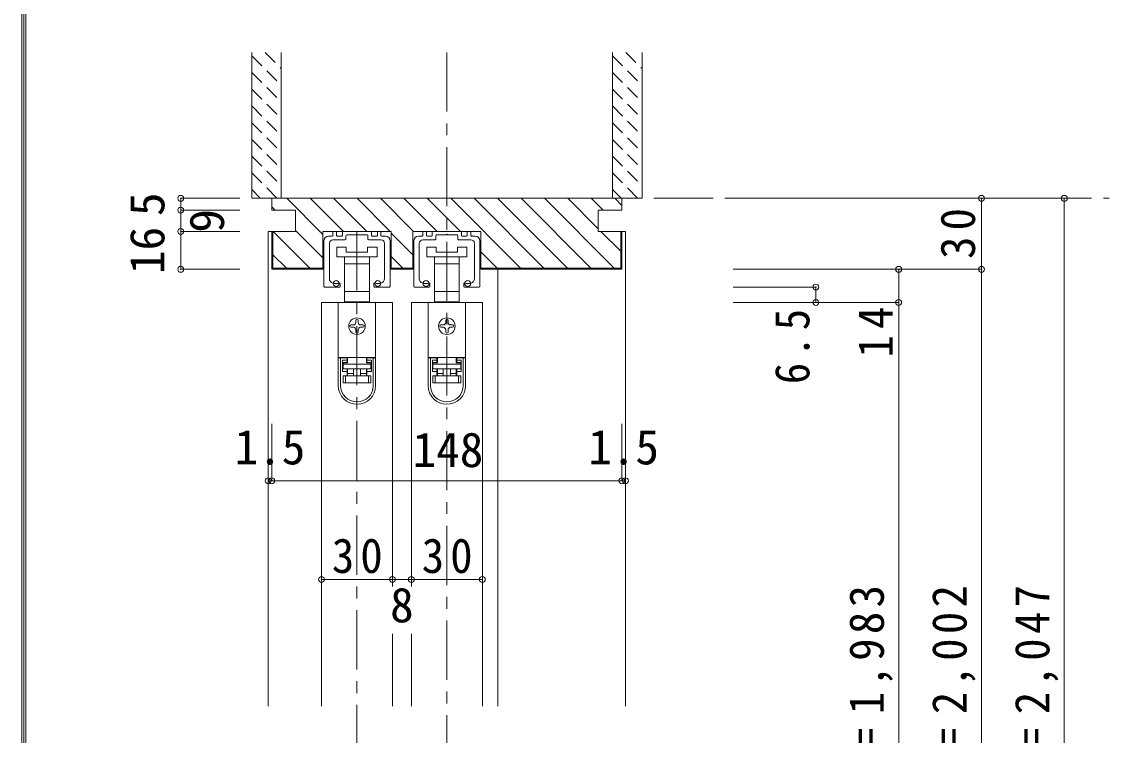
# Model space of a CAD drawing. Units: millimetres, scale not verified. Extents: x -957 to 993, y -689 to 708.
# Drawn here: x -957.2 to -497.5, y -220.4 to 81 of the extents above; entities that cross this region are included whole.
import ezdxf
from ezdxf.enums import TextEntityAlignment as Align

# ---------------------------------------------------------------- set-up
doc = ezdxf.new("R2010")
doc.units = ezdxf.units.MM
doc.header["$LTSCALE"] = 5
doc.header["$PDMODE"] = 32
doc.header["$PDSIZE"] = 2.5
doc.linetypes.add('CHAIN1', pattern=[8, 5, -1, 1, -1])
doc.linetypes.add('DASHED1', pattern=[1.8, 1.2, -0.6])
doc.layers.add('0-B_寸法', color=7, linetype='Continuous', lineweight=9)
doc.layers.add('F-1_枠', color=6, linetype='Continuous', lineweight=9)
doc.layers.add('F-0_補助線', color=7, linetype='Continuous')
doc.styles.add('ＭＳ ゴシック', font='')
doc.styles.get('ＭＳ ゴシック').set_extended_font_data('MS Gothic')

# ---------------------------------------------------------------- blocks, each defined once
blk = doc.blocks.new('01')
at = {"layer": '0-B_寸法'}
for p, q in [((-12, 5.72), (-10.45, 5.72)), ((-10.15, 6.02), (-10.15, 7.42)), ((-8.95, 7.72), (-9.85, 7.72)), ((-8.65, 6.02), (-8.65, 7.42)), ((-6.45, 5.72), (-8.35, 5.72)), ((-6.15, 7.42), (-6.15, 6.02)), ((-5.85, 7.72), (5.85, 7.72)), ((-4.65, 4.52), (-4.65, 5.92)), ((-4.35, 6.22), (-0.3, 6.22)), ((0, 6.52), (-0.3, 6.22)), ((0, 6.52), (0.3, 6.22)), ((4.35, 6.22), (0.3, 6.22)), ((4.65, 4.52), (4.65, 5.92)), ((6.15, 7.42), (6.15, 6.02)), ((6.45, 5.72), (8.35, 5.72)), ((8.65, 6.02), (8.65, 7.42)), ((8.95, 7.72), (9.85, 7.72)), ((10.15, 6.02), (10.15, 7.42)), ((12, 5.72), (10.45, 5.72)), ((-14, 3.72), (-14, -15.48)), ((-11.65, 2.72), (-11.65, -12.157)), ((-10.15, 4.22), (-4.95, 4.22)), ((10.15, 4.22), (4.95, 4.22)), ((11.65, 2.72), (11.65, -12.157)), ((14, 3.72), (14, -15.48)), ((-13.7, -15.78), (-7.45, -15.78)), ((-7.15, -15.48), (-7.15, -14.405)), ((7.15, -15.48), (7.15, -14.405)), ((13.7, -15.78), (7.45, -15.78))]:
    blk.add_line(p, q, dxfattribs=at)
for centre, radius, start, end in [((-12, 3.72), 2, 90, 180), ((-10.45, 6.02), 0.3, 270, 0), ((-9.85, 7.42), 0.3, 90, 180), ((-8.95, 7.42), 0.3, 0, 90), ((-8.35, 6.02), 0.3, 180, 270), ((-6.45, 6.02), 0.3, 270, 0), ((-5.85, 7.42), 0.3, 90, 180), ((-4.35, 5.92), 0.3, 90, 180), ((4.35, 5.92), 0.3, 0, 90), ((5.85, 7.42), 0.3, 0, 90), ((6.45, 6.02), 0.3, 180, 270), ((8.35, 6.02), 0.3, 270, 0), ((8.95, 7.42), 0.3, 90, 180), ((9.85, 7.42), 0.3, 0, 90), ((10.45, 6.02), 0.3, 180, 270), ((12, 3.72), 2, 0, 90), ((-10.15, 2.72), 1.5, 90, 180), ((-4.95, 4.52), 0.3, 270, 0), ((4.95, 4.52), 0.3, 180, 270), ((10.15, 2.72), 1.5, 0, 90), ((-9.65, -12.157), 2, 180, 253.54075), ((9.65, -12.157), 2, 286.45925, 0), ((-13.7, -15.48), 0.3, 180, 270), ((-8.8, -9.28), 5, 253.54075, 284.75682), ((-7.45, -14.405), 0.3, 0, 104.75682), ((-7.45, -15.48), 0.3, 270, 0), ((7.45, -14.405), 0.3, 75.24318, 180), ((7.45, -15.48), 0.3, 180, 270), ((8.8, -9.28), 5, 255.24318, 286.45925), ((13.7, -15.48), 0.3, 270, 0)]:
    blk.add_arc(centre, radius, start, end, dxfattribs=at)
for p in [(-8.8, -14.28), (8.8, -14.28)]:
    blk.add_point(p, dxfattribs=at)

msp = doc.modelspace()

# ---------------------------------------------------------------- linework, layer by layer
at = {"layer": '0-B_寸法'}
for p, q in [((-860.015, 68.058), (-860.015, 6.407)), ((-847.515, 68.058), (-847.515, 6.407)), ((-707.515, 68.058), (-707.515, 6.407)), ((-860.015, 6.407), (-847.515, 6.407)), ((-853.015, 6.407), (-854.515, 6.407)), ((-851.515, 6.407), (-703.515, 6.407)), ((-851.515, 1.407), (-851.515, 6.407)), ((-846.015, 6.407), (-830.015, 6.407)), ((-829.914, -8.848), (-845.169, 6.407)), ((-821.269, -7.593), (-835.269, 6.407)), ((-811.37, -7.593), (-825.37, 6.407)), ((-801.47, -7.593), (-815.47, 6.407)), ((-791.571, -7.593), (-805.571, 6.407)), ((-781.671, -7.593), (-795.671, 6.407)), ((-771.772, -7.593), (-785.772, 6.407)), ((-746.372, -23.093), (-775.872, 6.407)), ((-736.473, -23.093), (-765.973, 6.407)), ((-726.574, -23.093), (-756.074, 6.407)), ((-716.674, -23.093), (-746.174, 6.407)), ((-706.775, -23.093), (-736.275, 6.407)), ((-713.515, -6.453), (-726.375, 6.407)), ((-725.015, 6.407), (-709.015, 6.407)), ((-711.476, 1.407), (-716.476, 6.407)), ((-703.515, 3.346), (-706.576, 6.407)), ((-703.515, 6.407), (-703.515, 1.407)), ((-516.515, 6.407), (-656.515, 6.407)), ((-551.515, -428.593), (-551.515, 6.407)), ((-516.515, 6.407), (-516.515, -443.593)), ((-850.068, 1.407), (-851.515, 2.853)), ((-851.515, 1.407), (-841.515, 1.407)), ((-841.515, 1.407), (-841.515, -7.593)), ((-713.515, 1.407), (-713.515, -7.593)), ((-703.515, 1.407), (-713.515, 1.407)), ((-841.515, -7.593), (-853.015, -7.593)), ((-853.015, -208.094), (-853.015, -7.593)), ((-851.515, -7.593), (-851.515, -23.593)), ((-851.015, -7.593), (-851.015, -23.093)), ((-835.468, -23.093), (-850.968, -7.593)), ((-829.915, -18.747), (-841.515, -7.147)), ((-829.915, -7.593), (-801.115, -7.593)), ((-829.915, -23.593), (-829.915, -7.593)), ((-801.115, -23.593), (-801.115, -7.593)), ((-791.915, -17.462), (-801.115, -8.262)), ((-791.915, -7.593), (-763.115, -7.593)), ((-791.915, -23.593), (-791.915, -7.593)), ((-763.115, -23.593), (-763.115, -7.593)), ((-713.515, -7.593), (-702.015, -7.593)), ((-704.015, -15.953), (-712.375, -7.593)), ((-704.015, -7.593), (-704.015, -23.093)), ((-703.515, -7.593), (-703.515, -23.593)), ((-702.015, -208.094), (-702.015, -7.593)), ((-845.367, -23.093), (-851.015, -17.446)), ((-824.015, -18.293), (-824.015, -14.293)), ((-824.015, -14.293), (-820.015, -14.293)), ((-815.515, -18.293), (-824.015, -18.293)), ((-820.765, -21.293), (-820.765, -18.293)), ((-820.015, -14.293), (-820.015, -16.293)), ((-820.015, -16.293), (-811.015, -16.293)), ((-807.015, -18.293), (-815.515, -18.293)), ((-811.015, -14.293), (-807.015, -14.293)), ((-811.015, -16.293), (-811.015, -14.293)), ((-810.265, -18.293), (-810.265, -21.293)), ((-807.015, -14.293), (-807.015, -18.293)), ((-796.183, -23.093), (-801.115, -18.162)), ((-786.015, -18.293), (-786.015, -14.293)), ((-786.015, -14.293), (-782.015, -14.293)), ((-777.515, -18.293), (-786.015, -18.293)), ((-782.765, -21.293), (-782.765, -18.293)), ((-782.015, -14.293), (-782.015, -16.293)), ((-782.015, -16.293), (-773.015, -16.293)), ((-769.015, -18.293), (-777.515, -18.293)), ((-773.015, -14.293), (-769.015, -14.293)), ((-773.015, -16.293), (-773.015, -14.293)), ((-772.265, -18.293), (-772.265, -21.293)), ((-769.015, -14.293), (-769.015, -18.293)), ((-756.272, -23.093), (-763.114, -16.251)), ((-815.515, -21.293), (-820.765, -21.293)), ((-820.765, -32.893), (-820.765, -21.293)), ((-810.265, -21.293), (-815.515, -21.293)), ((-810.265, -21.293), (-810.265, -32.893)), ((-777.515, -21.293), (-782.765, -21.293)), ((-782.765, -32.893), (-782.765, -21.293)), ((-772.265, -21.293), (-777.515, -21.293)), ((-772.265, -21.293), (-772.265, -32.893)), ((-851.515, -23.593), (-829.915, -23.593)), ((-851.015, -23.093), (-829.915, -23.093)), ((-801.115, -23.093), (-791.915, -23.093)), ((-801.115, -23.593), (-791.915, -23.593)), ((-704.015, -23.093), (-763.115, -23.093)), ((-703.515, -23.593), (-763.115, -23.593)), ((-756.015, -208.094), (-756.015, -23.593)), ((-551.515, -23.593), (-656.515, -23.593)), ((-621.515, -31.093), (-656.515, -31.093)), ((-621.515, -31.093), (-621.515, -37.593)), ((-820.765, -37.293), (-820.765, -32.893)), ((-820.765, -32.893), (-815.515, -32.893)), ((-815.515, -32.893), (-810.265, -32.893)), ((-810.265, -32.893), (-810.265, -37.293)), ((-782.765, -37.293), (-782.765, -32.893)), ((-782.765, -32.893), (-777.515, -32.893)), ((-777.515, -32.893), (-772.265, -32.893)), ((-772.265, -32.893), (-772.265, -37.293)), ((-830.515, -37.593), (-830.515, -208.094)), ((-830.515, -37.593), (-800.515, -37.593)), ((-823.415, -37.593), (-823.415, -60.893)), ((-823.415, -37.593), (-807.615, -37.593)), ((-819.515, -37.293), (-820.765, -37.293)), ((-819.515, -37.593), (-819.515, -37.293)), ((-810.265, -37.293), (-811.515, -37.293)), ((-807.615, -37.593), (-807.615, -60.893)), ((-800.515, -37.593), (-800.515, -157.594)), ((-792.515, -37.593), (-792.515, -157.594)), ((-792.515, -37.593), (-762.515, -37.593)), ((-785.415, -37.593), (-785.415, -60.893)), ((-785.415, -37.593), (-769.615, -37.593)), ((-781.515, -37.293), (-782.765, -37.293)), ((-781.515, -37.593), (-781.515, -37.293)), ((-772.265, -37.293), (-773.515, -37.293)), ((-769.615, -37.593), (-769.615, -60.893)), ((-762.515, -37.593), (-762.515, -208.094)), ((-586.515, -37.593), (-656.515, -37.593)), ((-816.015, -46.093), (-816.015, -45.093)), ((-815.015, -45.093), (-815.015, -46.093)), ((-778.015, -46.093), (-778.015, -45.093)), ((-777.015, -45.093), (-777.015, -46.093)), ((-818.015, -47.093), (-817.015, -47.093)), ((-817.015, -48.093), (-818.015, -48.093)), ((-816.015, -50.093), (-816.015, -49.093)), ((-815.015, -49.093), (-815.015, -50.093)), ((-814.015, -47.093), (-813.015, -47.093)), ((-813.015, -48.093), (-814.015, -48.093)), ((-780.015, -47.093), (-779.015, -47.093)), ((-779.015, -48.093), (-780.015, -48.093)), ((-778.015, -50.093), (-778.015, -49.093)), ((-777.015, -49.093), (-777.015, -50.093)), ((-776.015, -47.093), (-775.015, -47.093)), ((-775.015, -48.093), (-776.015, -48.093)), ((-823.415, -60.893), (-823.415, -60.993)), ((-823.415, -60.893), (-807.615, -60.893)), ((-823.415, -72.693), (-823.415, -60.993)), ((-822.415, -60.993), (-819.715, -60.993)), ((-821.615, -66.693), (-821.615, -61.993)), ((-819.715, -61.993), (-821.615, -61.993)), ((-821.415, -63.093), (-819.515, -63.093)), ((-821.415, -63.593), (-821.415, -63.093)), ((-820.415, -60.893), (-820.415, -60.993)), ((-819.715, -61.993), (-819.715, -60.993)), ((-819.515, -60.893), (-819.515, -63.093)), ((-811.515, -63.093), (-811.515, -60.893)), ((-811.515, -63.093), (-809.615, -63.093)), ((-811.315, -60.993), (-811.315, -61.993)), ((-811.315, -60.993), (-808.615, -60.993)), ((-809.415, -61.993), (-811.315, -61.993)), ((-811.315, -61.993), (-811.315, -62.993)), ((-811.315, -62.993), (-809.415, -62.993)), ((-810.615, -60.993), (-810.615, -60.893)), ((-809.615, -63.093), (-809.615, -63.593)), ((-809.415, -61.993), (-809.415, -66.693)), ((-808.615, -72.693), (-808.615, -60.993)), ((-808.615, -60.993), (-807.615, -60.993)), ((-807.615, -60.893), (-807.615, -60.993)), ((-807.615, -60.993), (-807.615, -72.693)), ((-785.415, -60.893), (-785.415, -60.993)), ((-785.415, -60.893), (-769.615, -60.893)), ((-785.415, -72.693), (-785.415, -60.993)), ((-784.415, -60.993), (-781.715, -60.993)), ((-783.615, -66.693), (-783.615, -61.993)), ((-781.715, -61.993), (-783.615, -61.993)), ((-783.415, -63.093), (-781.515, -63.093)), ((-783.415, -63.593), (-783.415, -63.093)), ((-782.415, -60.893), (-782.415, -60.993)), ((-781.715, -61.993), (-781.715, -60.993)), ((-781.515, -60.893), (-781.515, -63.093)), ((-773.515, -63.093), (-773.515, -60.893)), ((-773.515, -63.093), (-771.615, -63.093)), ((-773.315, -60.993), (-773.315, -61.993)), ((-773.315, -60.993), (-770.615, -60.993)), ((-771.415, -61.993), (-773.315, -61.993)), ((-773.315, -61.993), (-773.315, -62.993)), ((-773.315, -62.993), (-771.415, -62.993)), ((-772.615, -60.993), (-772.615, -60.893)), ((-771.615, -63.093), (-771.615, -63.593)), ((-771.415, -61.993), (-771.415, -66.693)), ((-770.615, -72.693), (-770.615, -60.993)), ((-770.615, -60.993), (-769.615, -60.993)), ((-769.615, -60.893), (-769.615, -60.993)), ((-769.615, -60.993), (-769.615, -72.693)), ((-819.715, -65.693), (-821.615, -65.693)), ((-821.615, -66.693), (-819.715, -66.693)), ((-821.415, -68.593), (-821.415, -71.593)), ((-820.415, -68.593), (-821.415, -68.593)), ((-820.415, -71.593), (-820.415, -68.593)), ((-810.615, -68.593), (-820.415, -68.593)), ((-819.715, -66.693), (-819.715, -65.693)), ((-819.715, -68.593), (-819.715, -66.693)), ((-819.515, -65.593), (-819.515, -67.593)), ((-817.015, -65.593), (-817.015, -68.593)), ((-814.015, -65.593), (-814.015, -68.593)), ((-811.515, -67.593), (-814.015, -67.593)), ((-811.515, -67.593), (-811.515, -65.593)), ((-811.515, -68.593), (-811.515, -67.593)), ((-811.315, -66.693), (-809.415, -66.693)), ((-811.315, -66.693), (-811.315, -68.593)), ((-810.615, -68.593), (-810.615, -71.593)), ((-809.615, -68.593), (-810.615, -68.593)), ((-809.615, -71.593), (-809.615, -68.593)), ((-781.715, -65.693), (-783.615, -65.693)), ((-783.615, -66.693), (-781.715, -66.693)), ((-783.415, -68.593), (-783.415, -71.593)), ((-782.415, -68.593), (-783.415, -68.593)), ((-782.415, -71.593), (-782.415, -68.593)), ((-772.615, -68.593), (-782.415, -68.593)), ((-781.715, -66.693), (-781.715, -65.693)), ((-781.715, -68.593), (-781.715, -66.693)), ((-781.515, -65.593), (-781.515, -67.593)), ((-779.015, -65.593), (-779.015, -68.593)), ((-776.015, -65.593), (-776.015, -68.593)), ((-773.515, -67.593), (-776.015, -67.593)), ((-773.515, -67.593), (-773.515, -65.593)), ((-773.515, -68.593), (-773.515, -67.593)), ((-773.315, -66.693), (-771.415, -66.693)), ((-773.315, -66.693), (-773.315, -68.593)), ((-772.615, -68.593), (-772.615, -71.593)), ((-771.615, -68.593), (-772.615, -68.593)), ((-771.615, -71.593), (-771.615, -68.593)), ((-821.415, -71.593), (-820.415, -71.593)), ((-820.415, -71.593), (-810.615, -71.593)), ((-810.615, -71.593), (-809.615, -71.593)), ((-783.415, -71.593), (-782.415, -71.593)), ((-782.415, -71.593), (-772.615, -71.593)), ((-772.615, -71.593), (-771.615, -71.593)), ((-851.515, -112.898), (-851.515, -88.839)), ((-703.515, -112.898), (-703.515, -88.839)), ((-703.515, -112.898), (-703.515, -88.839)), ((-703.515, -112.898), (-851.515, -112.898)), ((-800.515, -154.594), (-830.515, -154.594)), ((-792.515, -154.594), (-800.515, -154.594)), ((-762.515, -154.594), (-792.515, -154.594)), ((-800.515, -177.594), (-800.515, -208.094)), ((-792.515, -177.594), (-792.515, -208.094))]:
    msp.add_line(p, q, dxfattribs=at)
at = {"layer": '0-B_寸法', "linetype": 'DASHED1'}
for p, q in [((-860.015, 66.624), (-847.515, 54.124)), ((-854.377, 68.058), (-847.515, 61.195)), ((-707.515, 66.624), (-695.015, 54.124)), ((-701.877, 68.058), (-695.015, 61.195)), ((-860.015, 59.553), (-847.515, 47.053)), ((-707.515, 59.553), (-695.015, 47.053)), ((-860.015, 52.482), (-847.515, 39.982)), ((-707.515, 52.482), (-695.015, 39.982)), ((-860.015, 45.411), (-847.515, 32.911)), ((-707.515, 45.411), (-695.015, 32.911)), ((-860.015, 38.34), (-847.515, 25.84)), ((-707.515, 38.34), (-695.015, 25.84)), ((-860.015, 31.269), (-847.515, 18.769)), ((-707.515, 31.269), (-695.015, 18.769)), ((-860.015, 24.198), (-847.515, 11.698)), ((-707.515, 24.198), (-695.015, 11.698)), ((-860.015, 17.127), (-849.295, 6.407)), ((-707.515, 17.127), (-696.795, 6.407)), ((-860.015, 10.056), (-856.366, 6.407)), ((-707.515, 10.056), (-703.866, 6.407))]:
    msp.add_line(p, q, dxfattribs=at)
at = {"layer": '0-B_寸法', "linetype": 'CHAIN1'}
for p, q in [((-777.515, 68.058), (-777.515, -453.593)), ((-890.015, 6.407), (-497.515, 6.407)), ((-815.515, -7.593), (-815.515, -443.594))]:
    msp.add_line(p, q, dxfattribs=at)
at = {"layer": '0-B_寸法', "color": 4}
for p, q in [((-890.015, 6.407), (-890.015, 1.407)), ((-890.015, 6.407), (-865.015, 6.407)), ((-890.015, 1.407), (-865.015, 1.407)), ((-890.015, 1.407), (-890.015, -7.593)), ((-890.015, -7.593), (-865.015, -7.593)), ((-890.015, -7.593), (-890.015, -23.593)), ((-890.015, -23.593), (-865.015, -23.593)), ((-853.015, -112.898), (-853.015, -88.839)), ((-851.515, -112.898), (-851.515, -88.839)), ((-703.515, -112.898), (-703.515, -88.839)), ((-702.015, -112.898), (-702.015, -88.839)), ((-853.015, -112.898), (-851.515, -112.898)), ((-703.515, -112.898), (-702.015, -112.898))]:
    msp.add_line(p, q, dxfattribs=at)
at = {"layer": '0-B_寸法'}
for points in [[(-695.015, 68.058), (-695.015, 6.407), (-707.515, 6.407)], [(-586.515, -23.593), (-586.515, -423.594), (-656.515, -423.594)], [(-819.515, -37.293), (-811.515, -37.293), (-811.515, -37.593)], [(-781.515, -37.293), (-773.515, -37.293), (-773.515, -37.593)], [(-823.415, -60.993), (-822.415, -60.993), (-822.415, -72.693)], [(-821.615, -62.993), (-819.715, -62.993), (-819.715, -61.993)], [(-785.415, -60.993), (-784.415, -60.993), (-784.415, -72.693)], [(-783.615, -62.993), (-781.715, -62.993), (-781.715, -61.993)], [(-817.015, -67.593), (-819.515, -67.593), (-819.515, -68.593)], [(-809.415, -65.693), (-811.315, -65.693), (-811.315, -66.693)], [(-779.015, -67.593), (-781.515, -67.593), (-781.515, -68.593)], [(-771.415, -65.693), (-773.315, -65.693), (-773.315, -66.693)]]:
    msp.add_lwpolyline(points, dxfattribs=at)
for points in [[(-821.415, -65.593), (-809.615, -65.593), (-809.615, -63.593), (-821.415, -63.593)], [(-783.415, -65.593), (-771.615, -65.593), (-771.615, -63.593), (-783.415, -63.593)]]:
    msp.add_lwpolyline(points, close=True, dxfattribs=at)
for centre in [(-815.515, -47.593), (-777.515, -47.593)]:
    msp.add_circle(centre, 3.5, dxfattribs=at)
for centre, radius, start, end in [((-815.515, -45.093), 0.5, 90, 180), ((-815.515, -45.093), 0.5, 0, 90), ((-777.515, -45.093), 0.5, 90, 180), ((-777.515, -45.093), 0.5, 0, 90), ((-818.015, -47.593), 0.5, 90, 180), ((-818.015, -47.593), 0.5, 180, 270), ((-817.015, -46.093), 1, 270, 0), ((-817.015, -49.093), 1, 0, 90), ((-815.515, -50.093), 0.5, 180, 270), ((-815.515, -50.093), 0.5, 270, 0), ((-814.015, -46.093), 1, 180, 270), ((-814.015, -49.093), 1, 90, 180), ((-813.015, -47.593), 0.5, 0, 90), ((-813.015, -47.593), 0.5, 270, 0), ((-780.015, -47.593), 0.5, 90, 180), ((-780.015, -47.593), 0.5, 180, 270), ((-779.015, -46.093), 1, 270, 0), ((-779.015, -49.093), 1, 0, 90), ((-777.515, -50.093), 0.5, 180, 270), ((-777.515, -50.093), 0.5, 270, 0), ((-776.015, -46.093), 1, 180, 270), ((-776.015, -49.093), 1, 90, 180), ((-775.015, -47.593), 0.5, 0, 90), ((-775.015, -47.593), 0.5, 270, 0), ((-815.515, -72.693), 7.9, 180, 0), ((-815.515, -72.693), 6.9, 180, 0), ((-777.515, -72.693), 7.9, 180, 0), ((-777.515, -72.693), 6.9, 180, 0)]:
    msp.add_arc(centre, radius, start, end, dxfattribs=at)
for p in [(-890.015, 6.407), (-551.515, 6.407), (-516.515, 6.407), (-890.015, 1.407), (-890.015, -7.593), (-890.015, -23.593), (-586.515, -23.593), (-551.515, -23.593), (-621.515, -31.093), (-621.515, -37.593), (-586.515, -37.593), (-853.015, -112.898), (-851.515, -112.898), (-703.515, -112.898), (-702.015, -112.898), (-830.515, -154.594), (-800.515, -154.594), (-792.515, -154.594), (-762.515, -154.594)]:
    msp.add_point(p, dxfattribs=at)
at = {"layer": 'F-1_枠'}
for p, q in [((-957.218, 707.602), (-957.218, -689.065)), ((-956.385, 707.602), (-956.385, -689.065)), ((-955.551, 707.602), (-955.551, -689.065))]:
    msp.add_line(p, q, dxfattribs=at)

# ---------------------------------------------------------------- block references
at = {"layer": 'F-0_補助線'}
for p in [(-815.515, -15.313), (-777.515, -15.313)]:
    msp.add_blockref('01', p, dxfattribs=at)

# ---------------------------------------------------------------- texts
at = {"layer": '0-B_寸法', "style": 'ＭＳ ゴシック'}
for s, p in [('5', (-892.515, -1.093)), ('9', (-867.312, -8.093)), ('16', (-892.515, -25.593))]:
    msp.add_text(s, height=14.66, rotation=90, dxfattribs=at).set_placement(p, align=Align.BOTTOM_LEFT)
for s, p in [('1.5', (-867.265, -110.398)), ('1.5', (-717.765, -110.398)), ('148', (-792.015, -111.515)), ('8', (-801.515, -177.094))]:
    msp.add_text(s, height=14.66, dxfattribs=at).set_placement(p, align=Align.BOTTOM_LEFT)
at = {"layer": '0-B_寸法', "char_height": 14.66, "attachment_point": 7, "rotation": 90, "style": 'ＭＳ ゴシック'}
for s, insert in [('\\T1.27;\\W0.95;30', (-554.015, -19.218)), ('\\T1.27;\\W0.95;14', (-589.015, -60.843)), ('\\T1.27;\\W0.9;6.5', (-624.015, -72.093)), ('\\T1.19;\\W0.95;ＤＨ＝1,983', (-589.015, -279.344)), ('\\T1.19;\\W0.95;枠内＝2,002', (-554.015, -279.344)), ('\\T1.19;\\W0.95;枠外＝2,047', (-519.015, -279.344))]:
    msp.add_mtext(s, dxfattribs=dict(at, insert=insert))
at = {"layer": '0-B_寸法', "char_height": 14.66, "attachment_point": 7, "style": 'ＭＳ ゴシック'}
for insert in [(-826.14, -152.094), (-788.14, -152.094)]:
    msp.add_mtext('\\T1.27;\\W0.95;30', dxfattribs=dict(at, insert=insert))

doc.saveas('drawing.dxf')
